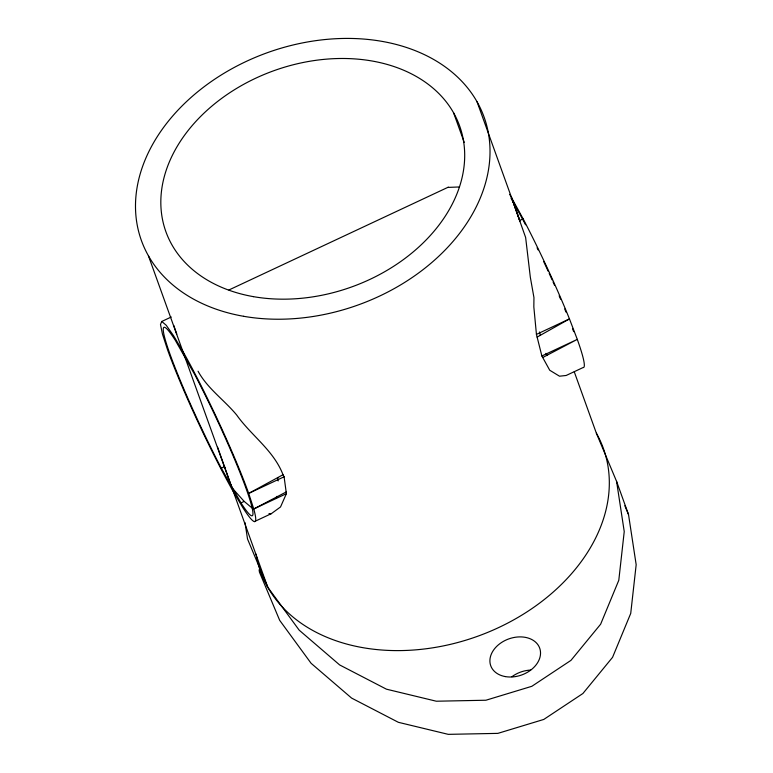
<?xml version="1.0" encoding="UTF-8"?>
<svg xmlns="http://www.w3.org/2000/svg" width="773" height="773" viewBox="0 0 773 773"><rect width="100%" height="100%" fill="white"/><g stroke="black" fill="none" stroke-linecap="round" stroke-linejoin="round"><path stroke-width="1.16" d="M276.087 498.469L276.956 496.372M171.268 317.007L161.779 321.462L160.484 324.457L162.446 334.071L167.509 349.647A110.433 9.373 64.9 0 0 233.021 491.155L242.683 507.388A110.433 9.373 64.9 0 0 253.757 508.972L286.387 493.686L284.097 476.796L283.015 474.728C273.671 450.34 251.244 435.605 236.625 414.937C224.141 399.883 207.541 388.597 198.052 371.214M286.387 493.686L280.522 506.962L271.304 513.678L254.423 521.591M447.992 187.404L458.998 186.979M537.129 337.105L536.443 334.39L569.459 318.911L577.296 339.386A110.433 9.373 64.9 0 1 583.035 367.571L566.155 375.475L559.507 376.2L549.738 370.248L541.873 355.976L537.129 337.105L569.459 318.911A110.433 9.373 64.9 0 0 523.137 218.846L509.678 194.332M283.015 474.728L248.693 493.406L253.757 508.972L286.155 491.995M542.714 357.513L577.296 339.386L541.873 355.976M228.943 289.972L448.311 187.153M536.443 334.39L533.834 306.92L533.95 297.615L530.336 277.275L525.64 237.504L519.62 220.498L523.137 218.846M221.31 468.177L240.983 502.904A104.065 8.832 64.9 0 0 246.114 488.613A104.065 8.832 64.9 0 0 194.893 374.866L175.21 340.139A104.065 8.832 64.9 0 0 170.089 354.44A104.065 8.832 64.9 0 0 221.31 468.177L224.508 466.679L217.609 447.2M284.097 476.796L248.693 493.406A110.433 9.373 64.9 0 0 183.172 351.889L173.519 335.656L166.224 325.278L161.779 321.462M240.983 502.904L244.181 501.406L252.046 507.977M268.936 513.716L271.304 513.678M244.181 501.406L231.958 487.802L224.508 466.679M245.031 522.674L247.524 539.003L267.748 587.209L299.18 630.159L339.656 664.944L386.432 689.178L436.32 701.217L485.917 700.232L531.843 686.298L570.967 660.364L600.631 624.207L618.796 580.272L624.236 531.553L616.583 481.395L596.36 433.189L574.271 371.832M511.04 198.207L523.495 220.846A104.065 8.832 64.9 0 1 525.543 224.779M545.96 353.348L547.091 355.454M624.835 505.764L628.517 514.528L636.169 564.696L630.729 613.404L612.554 657.34L582.9 693.507L543.777 719.441L497.851 733.374L448.253 734.35L398.366 722.311L351.589 698.077L311.104 663.302L279.681 620.342L259.448 572.146L259.1 569.807M616.583 481.395L628.517 514.528M477.057 101.814L519.785 220.489M453.587 112.819L464.225 142.358M148.445 255.834L267.748 587.209M224.383 466.264L225.194 468.535M512.847 201.231L519.91 221.242M183.075 351.928L184.245 355.251M173.77 325.433L176.785 334.129M511.784 197.869L519.62 220.498M539.525 331.975L540.356 335.405M277.652 477.501L278.174 480.932M537.08 247.804A104.065 8.832 64.9 0 1 538.105 249.911M543.719 261.67A104.065 8.832 64.9 0 1 548.192 271.275M549.178 273.41A104.065 8.832 64.9 0 1 552.096 279.845M553.062 281.981A104.065 8.832 64.9 0 1 554.483 285.169M559.159 295.827A104.065 8.832 64.9 0 1 560.599 299.17M564.715 308.958A104.065 8.832 64.9 0 1 566.01 312.099M572.503 328.573A104.065 8.832 64.9 0 1 573.653 331.656M596.36 433.189A182.109 134.048 -19.8 0 1 476.564 636.652A182.109 134.048 -19.8 0 1 256.134 554.202M511.89 676.733A26.011 19.151 -19.8 0 1 530.645 670.065M505.339 676.588A26.011 19.151 -19.8 0 0 540.346 650.663A26.011 19.151 -19.8 0 0 499.957 643.6A26.011 19.151 -19.8 0 0 505.339 676.588M253.496 296.658A156.098 114.906 -19.8 0 0 463.549 141.111A156.098 114.906 -19.8 0 0 221.223 98.712A156.098 114.906 -19.8 0 0 253.496 296.658M243.611 316.292A182.109 134.048 -19.8 0 0 488.681 134.831A182.109 134.048 -19.8 0 0 205.966 85.359A182.109 134.048 -19.8 0 0 243.611 316.292"/></g></svg>
